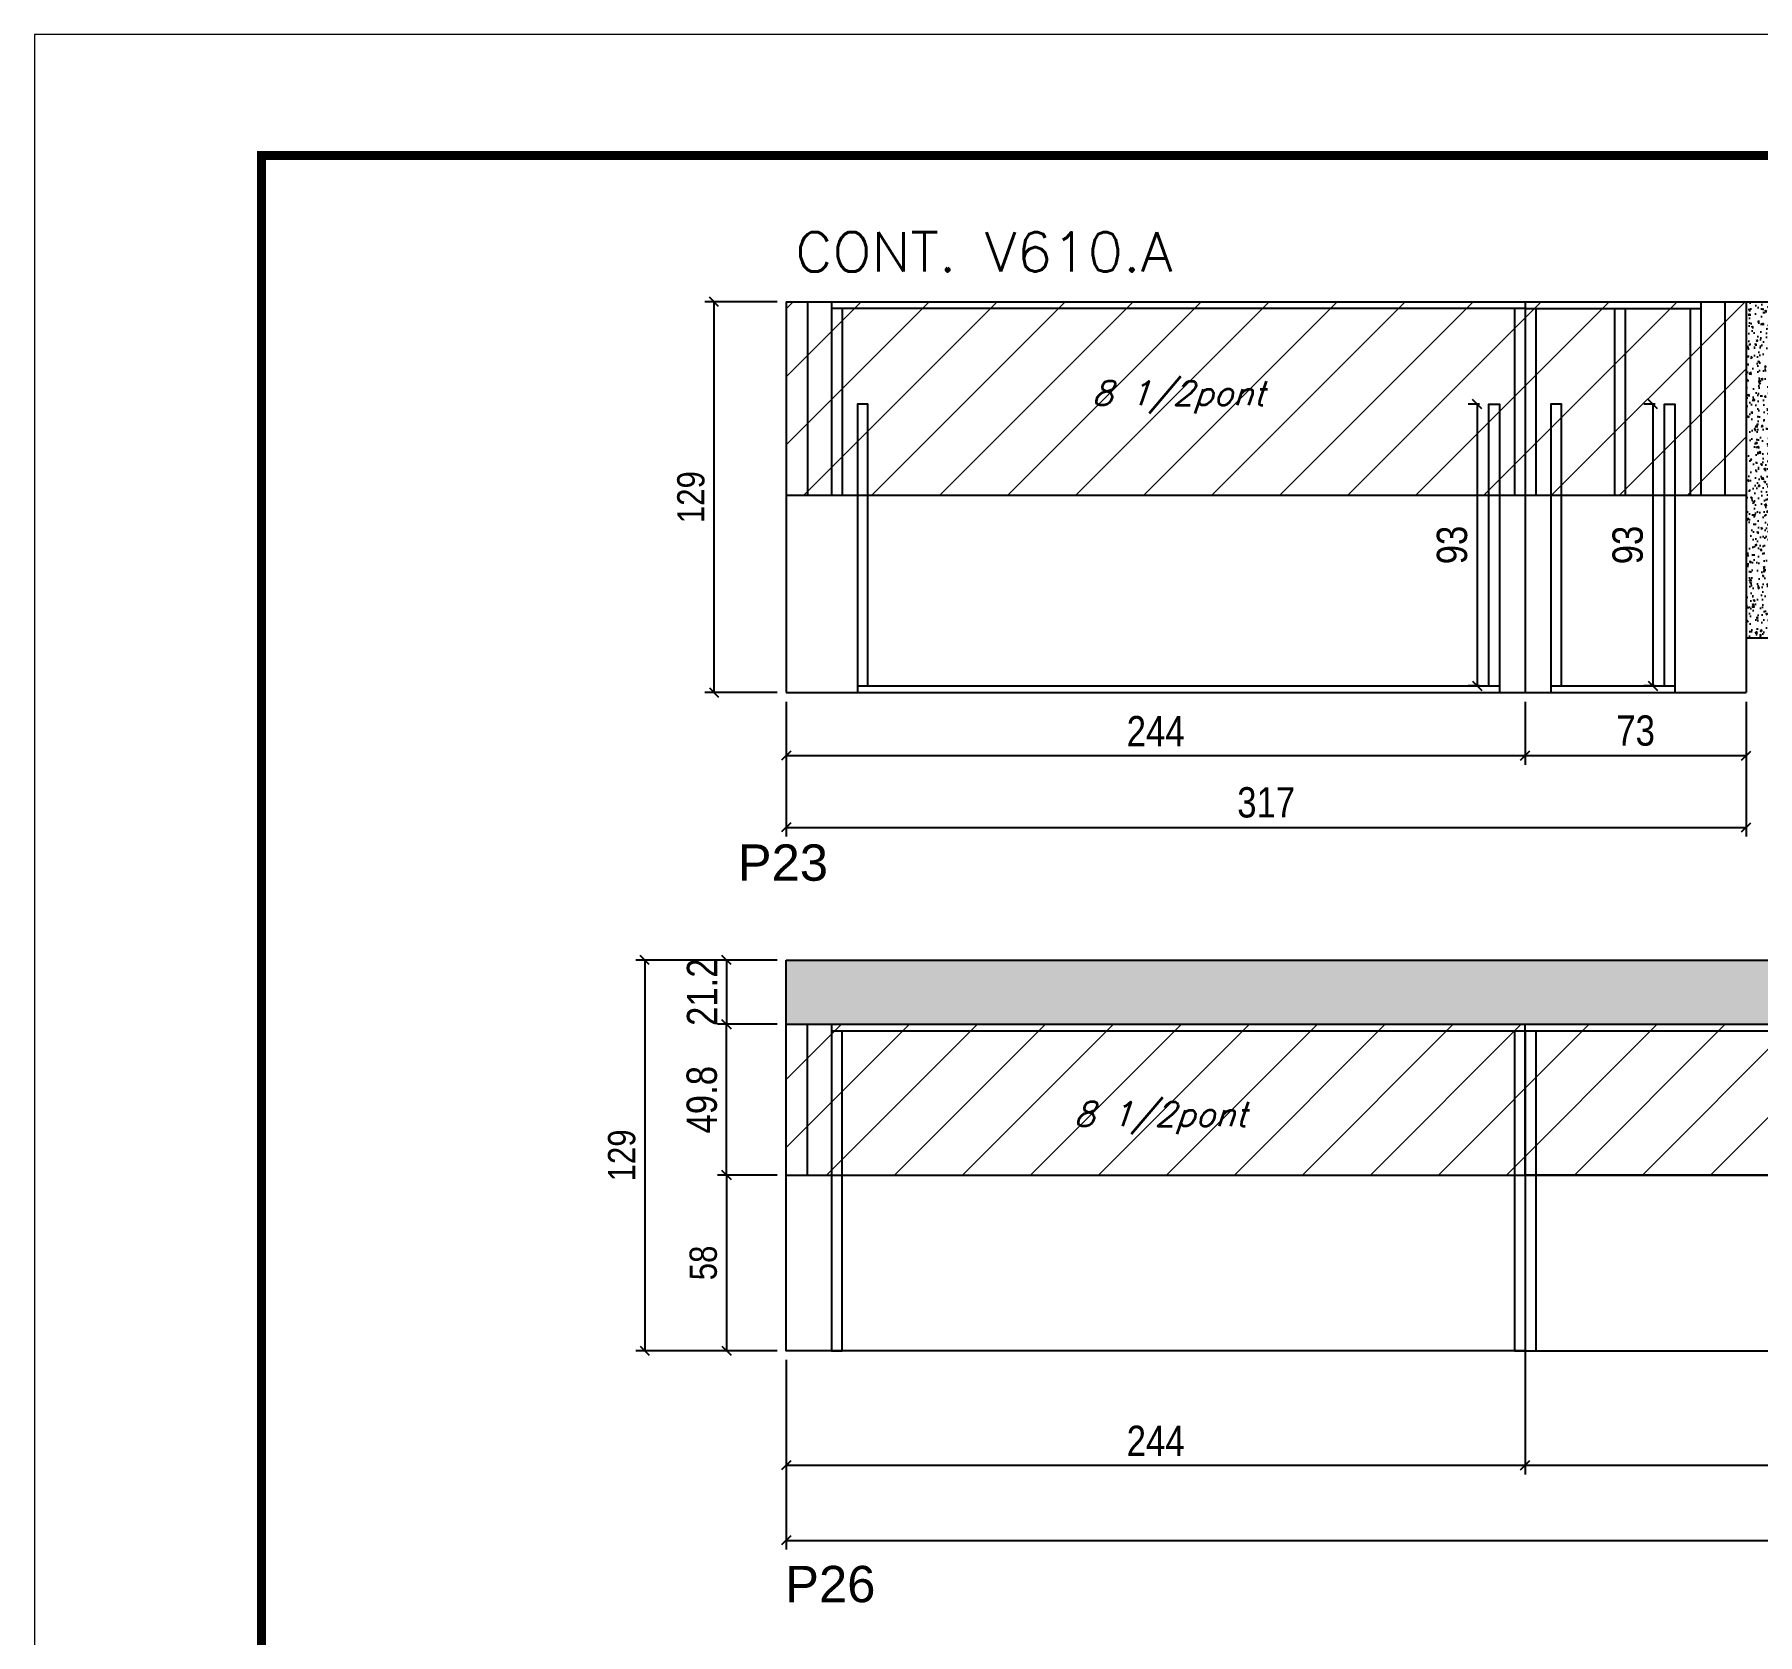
# Model space of a CAD drawing. Extents: x -20960 to -5926, y -2106 to 21915.
# Drawn here: x -9023 to -8455, y 16793 to 17321 of the extents above; entities that cross this region are included whole.
import ezdxf

# ---------------------------------------------------------------- set-up
doc = ezdxf.new("R2010")
doc.units = 0
doc.linetypes.add('DASHED', pattern=[0.75, 0.5, -0.25])
for name, color, linetype in [('5', 5, 'Continuous'), ('COTA', 241, 'Continuous'), ('Painéis', 200, 'Continuous'), ('SARR_2.2x7', 40, 'Continuous'), ('SARR_3.5x7', 81, 'Continuous'), ('texto', 7, 'Continuous')]:
    doc.layers.add(name, color=color, linetype=linetype)
for name, color, linetype, lineweight in [('Folhas', 255, 'Continuous', 9), ('Hachura', 251, 'Continuous', 9), ('SARRAFO DE PRESSAO', 251, 'DASHED', 9), ('Texto Seção', 7, 'Continuous', 15)]:
    doc.layers.add(name, color=color, linetype=linetype, lineweight=lineweight)
doc.styles.add('COTA TECNICA', font='techl___.ttf', dxfattribs={"height": 10})
doc.styles.add('COTA TECNICA-50', font='techl___.ttf', dxfattribs={"height": 9})
doc.styles.add('REGUA-120', font='ROMANS.shx', dxfattribs={"height": 15})
doc.styles.add('Romans', font='romans.shx')
doc.styles.get("Standard").update_dxf_attribs({"font": 'arial.ttf'})
doc.dimstyles.new('COTA PAINEL-50', dxfattribs={"dimtxt": 9, "dimasz": 3, "dimexe": 3, "dimexo": 3, "dimgap": 3, "dimtad": 1, "dimdec": 1, "dimzin": 12, "dimdsep": 46, "dimtxsty": 'COTA TECNICA-50', "dimblk1": 'OBLIQUE', "dimblk2": 'OBLIQUE', "dimsah": 1, "dimcen": 0.9, "dimclrd": 4, "dimclre": 4, "dimclrt": 240, "dimadec": 1, "dimazin": 3, "dimtfac": 1, "dimtdec": 1, "dimtmove": 0, "dimatfit": 3, "dimfxl": 1, "dimtolj": 1, "dimtzin": 12, "dimarcsym": 0})
doc.dimstyles.new('PAINEL', dxfattribs={"dimtxt": 10, "dimasz": 3, "dimexe": 3, "dimexo": 3, "dimgap": 3, "dimtad": 1, "dimdec": 1, "dimzin": 12, "dimdsep": 46, "dimtxsty": 'COTA TECNICA', "dimblk1": 'OBLIQUE', "dimblk2": 'OBLIQUE', "dimsah": 1, "dimcen": 0.9, "dimclrd": 4, "dimclre": 4, "dimclrt": 240, "dimadec": 1, "dimazin": 3, "dimtfac": 1, "dimtdec": 1, "dimtmove": 0, "dimatfit": 3, "dimfxl": 1, "dimtolj": 1, "dimtzin": 12, "dimarcsym": 0})
pattern_1 = [(45, (-149303.79, -15984.005), (-11.2253202, 11.2253202), [])]

# ---------------------------------------------------------------- blocks, each defined once
blk = doc.blocks.new('9999999999')
at = {"layer": 'Folhas'}
blk.add_lwpolyline([(98138.98, 34190.21), (99623.98, 34190.21), (99623.98, 35240.21), (98138.98, 35240.21)], close=True, dxfattribs=at)
at = {"layer": 'Folhas', "color": 30, "const_width": 3}
blk.add_lwpolyline([(98213.98, 34230.21), (99583.98, 34230.21), (99583.98, 35200.21), (98213.98, 35200.21)], close=True, dxfattribs=at)
blk = doc.blocks.new('_Oblique')
at = {"color": 0, "linetype": 'ByBlock', "lineweight": -2}
blk.add_line((-0.5, -0.5), (0.5, 0.5), dxfattribs=at)
blk = doc.blocks.new('*D458')
at = {"layer": 'COTA', "color": 4, "linetype": 'ByBlock', "lineweight": -2, "transparency": 16777216}
for p, q in [((-8775.27, 17100.78), (-8775.27, 17079.96)), ((-8531.27, 17100.78), (-8531.27, 17079.96)), ((-8775.27, 17082.96), (-8531.27, 17082.96))]:
    blk.add_line(p, q, dxfattribs=at)
at = {"layer": 'Defpoints', "color": 0, "linetype": 'ByBlock', "transparency": 16777216}
for p in [(-8775.27, 17103.78), (-8531.27, 17103.78), (-8531.27, 17082.96)]:
    blk.add_point(p, dxfattribs=at)
at = {"layer": 'COTA', "color": 4, "linetype": 'ByBlock', "lineweight": -2, "transparency": 16777216, "xscale": 3, "yscale": 3, "zscale": 3, "rotation": 180}
blk.add_blockref('_Oblique', (-8775.27, 17082.96), dxfattribs=at)
at = {"layer": 'COTA', "color": 4, "linetype": 'ByBlock', "lineweight": -2, "transparency": 16777216, "xscale": 3, "yscale": 3, "zscale": 3}
blk.add_blockref('_Oblique', (-8531.27, 17082.96), dxfattribs=at)
at = {"layer": 'COTA', "color": 240, "linetype": 'ByBlock', "transparency": 16777216, "insert": (-8653.27, 17091.03), "char_height": 10, "attachment_point": 5, "style": 'COTA TECNICA'}
blk.add_mtext('\\A1;244', dxfattribs=at)
blk = doc.blocks.new('*D459')
at = {"layer": 'COTA', "color": 4, "linetype": 'ByBlock', "lineweight": -2, "transparency": 16777216}
for p, q in [((-8531.27, 17100.78), (-8531.27, 17079.96)), ((-8458.27, 17100.78), (-8458.27, 17079.96)), ((-8531.27, 17082.96), (-8458.27, 17082.96))]:
    blk.add_line(p, q, dxfattribs=at)
at = {"layer": 'Defpoints', "color": 0, "linetype": 'ByBlock', "transparency": 16777216}
for p in [(-8531.27, 17103.78), (-8458.27, 17103.78), (-8458.27, 17082.96)]:
    blk.add_point(p, dxfattribs=at)
at = {"layer": 'COTA', "color": 4, "linetype": 'ByBlock', "lineweight": -2, "transparency": 16777216, "xscale": 3, "yscale": 3, "zscale": 3, "rotation": 180}
blk.add_blockref('_Oblique', (-8531.27, 17082.96), dxfattribs=at)
at = {"layer": 'COTA', "color": 4, "linetype": 'ByBlock', "lineweight": -2, "transparency": 16777216, "xscale": 3, "yscale": 3, "zscale": 3}
blk.add_blockref('_Oblique', (-8458.27, 17082.96), dxfattribs=at)
at = {"layer": 'COTA', "color": 240, "linetype": 'ByBlock', "transparency": 16777216, "insert": (-8494.77, 17091.18), "char_height": 10, "attachment_point": 5, "style": 'COTA TECNICA'}
blk.add_mtext('\\A1;73', dxfattribs=at)
blk = doc.blocks.new('*D465')
at = {"layer": 'COTA', "color": 4, "linetype": 'ByBlock', "lineweight": -2, "transparency": 16777216}
for p, q in [((-8458.27, 17100.78), (-8458.27, 17056.25)), ((-8775.27, 17080.78), (-8775.27, 17056.25)), ((-8775.27, 17059.25), (-8458.27, 17059.25))]:
    blk.add_line(p, q, dxfattribs=at)
at = {"layer": 'Defpoints', "color": 0, "linetype": 'ByBlock', "transparency": 16777216}
for p in [(-8458.27, 17103.78), (-8775.27, 17083.78), (-8458.27, 17059.25)]:
    blk.add_point(p, dxfattribs=at)
at = {"layer": 'COTA', "color": 4, "linetype": 'ByBlock', "lineweight": -2, "transparency": 16777216, "xscale": 3, "yscale": 3, "zscale": 3, "rotation": 180}
blk.add_blockref('_Oblique', (-8775.27, 17059.25), dxfattribs=at)
at = {"layer": 'COTA', "color": 4, "linetype": 'ByBlock', "lineweight": -2, "transparency": 16777216, "xscale": 3, "yscale": 3, "zscale": 3}
blk.add_blockref('_Oblique', (-8458.27, 17059.25), dxfattribs=at)
at = {"layer": 'COTA', "color": 240, "linetype": 'ByBlock', "transparency": 16777216, "insert": (-8616.77, 17067.47), "char_height": 10, "attachment_point": 5, "style": 'COTA TECNICA'}
blk.add_mtext('\\A1;317', dxfattribs=at)
blk = doc.blocks.new('*D537')
at = {"layer": 'COTA', "color": 4, "lineweight": -2, "ltscale": 25, "transparency": 16777216}
for p, q in [((-8546.27, 17199.01), (-8550.1, 17199.01)), ((-8547.1, 17199.01), (-8547.1, 17106.01)), ((-8546.27, 17106.01), (-8550.1, 17106.01))]:
    blk.add_line(p, q, dxfattribs=at)
at = {"layer": 'Defpoints', "color": 0, "ltscale": 25, "transparency": 16777216}
for p in [(-8543.27, 17199.01), (-8547.1, 17106.01), (-8543.27, 17106.01)]:
    blk.add_point(p, dxfattribs=at)
at = {"layer": 'COTA', "color": 4, "lineweight": -2, "ltscale": 25, "transparency": 16777216, "xscale": 3, "yscale": 3, "zscale": 3}
for p, rotation in [((-8547.1, 17199.01), 90), ((-8547.1, 17106.01), 270)]:
    blk.add_blockref('_Oblique', p, dxfattribs=dict(at, rotation=rotation))
at = {"layer": 'COTA', "color": 240, "ltscale": 25, "transparency": 16777216, "insert": (-8555.35, 17152.51), "char_height": 10, "attachment_point": 5, "rotation": 90, "style": 'COTA TECNICA'}
blk.add_mtext('\\A1;93', dxfattribs=at)
blk = doc.blocks.new('*D538')
at = {"layer": 'COTA', "color": 4, "lineweight": -2, "ltscale": 25, "transparency": 16777216}
for p, q in [((-8488.27, 17199.01), (-8492.1, 17199.01)), ((-8489.1, 17199.01), (-8489.1, 17106.01)), ((-8488.27, 17106.01), (-8492.1, 17106.01))]:
    blk.add_line(p, q, dxfattribs=at)
at = {"layer": 'Defpoints', "color": 0, "ltscale": 25, "transparency": 16777216}
for p in [(-8485.27, 17199.01), (-8489.1, 17106.01), (-8485.27, 17106.01)]:
    blk.add_point(p, dxfattribs=at)
at = {"layer": 'COTA', "color": 4, "lineweight": -2, "ltscale": 25, "transparency": 16777216, "xscale": 3, "yscale": 3, "zscale": 3}
for p, rotation in [((-8489.1, 17199.01), 90), ((-8489.1, 17106.01), 270)]:
    blk.add_blockref('_Oblique', p, dxfattribs=dict(at, rotation=rotation))
at = {"layer": 'COTA', "color": 240, "ltscale": 25, "transparency": 16777216, "insert": (-8497.35, 17152.51), "char_height": 10, "attachment_point": 5, "rotation": 90, "style": 'COTA TECNICA'}
blk.add_mtext('\\A1;93', dxfattribs=at)
blk = doc.blocks.new('*D543')
at = {"layer": 'COTA', "color": 4, "lineweight": -2, "ltscale": 25, "transparency": 16777216}
for p, q in [((-8531.27, 16941.45), (-8531.27, 16845.63)), ((-8775.27, 16883.45), (-8775.27, 16845.63)), ((-8775.27, 16848.63), (-8531.27, 16848.63))]:
    blk.add_line(p, q, dxfattribs=at)
at = {"layer": 'Defpoints', "color": 0, "ltscale": 25, "transparency": 16777216}
for p in [(-8531.27, 16944.45), (-8775.27, 16886.45), (-8531.27, 16848.63)]:
    blk.add_point(p, dxfattribs=at)
at = {"layer": 'COTA', "color": 4, "lineweight": -2, "ltscale": 25, "transparency": 16777216, "xscale": 3, "yscale": 3, "zscale": 3, "rotation": 180}
blk.add_blockref('_Oblique', (-8775.27, 16848.63), dxfattribs=at)
at = {"layer": 'COTA', "color": 4, "lineweight": -2, "ltscale": 25, "transparency": 16777216, "xscale": 3, "yscale": 3, "zscale": 3}
blk.add_blockref('_Oblique', (-8531.27, 16848.63), dxfattribs=at)
at = {"layer": 'COTA', "color": 240, "ltscale": 25, "transparency": 16777216, "insert": (-8653.27, 16856.71), "char_height": 10, "attachment_point": 5, "style": 'COTA TECNICA'}
blk.add_mtext('\\A1;244', dxfattribs=at)
blk = doc.blocks.new('*D468')
at = {"layer": 'COTA', "color": 4, "lineweight": -2, "ltscale": 25, "transparency": 16777216}
for p, q in [((-8531.27, 16883.45), (-8531.27, 16845.63)), ((-8287.27, 16883.45), (-8287.27, 16845.63)), ((-8531.27, 16848.63), (-8287.27, 16848.63))]:
    blk.add_line(p, q, dxfattribs=at)
at = {"layer": 'Defpoints', "color": 0, "ltscale": 25, "transparency": 16777216}
for p in [(-8531.27, 16886.45), (-8287.27, 16886.45), (-8287.27, 16848.63)]:
    blk.add_point(p, dxfattribs=at)
at = {"layer": 'COTA', "color": 4, "lineweight": -2, "ltscale": 25, "transparency": 16777216, "xscale": 3, "yscale": 3, "zscale": 3, "rotation": 180}
blk.add_blockref('_Oblique', (-8531.27, 16848.63), dxfattribs=at)
at = {"layer": 'COTA', "color": 4, "lineweight": -2, "ltscale": 25, "transparency": 16777216, "xscale": 3, "yscale": 3, "zscale": 3}
blk.add_blockref('_Oblique', (-8287.27, 16848.63), dxfattribs=at)
at = {"layer": 'COTA', "color": 240, "ltscale": 25, "transparency": 16777216, "insert": (-8409.27, 16856.71), "char_height": 10, "attachment_point": 5, "style": 'COTA TECNICA'}
blk.add_mtext('\\A1;244', dxfattribs=at)
blk = doc.blocks.new('*D546')
at = {"layer": 'COTA', "color": 4, "lineweight": -2, "ltscale": 25, "transparency": 16777216}
for p, q in [((-8778.27, 16994.25), (-8797.99, 16994.25)), ((-8794.99, 16944.45), (-8794.99, 16994.25)), ((-8778.27, 16944.45), (-8797.99, 16944.45))]:
    blk.add_line(p, q, dxfattribs=at)
at = {"layer": 'Defpoints', "color": 0, "ltscale": 25, "transparency": 16777216}
for p in [(-8794.99, 16994.25), (-8775.27, 16994.25), (-8775.27, 16944.45)]:
    blk.add_point(p, dxfattribs=at)
at = {"layer": 'COTA', "color": 4, "lineweight": -2, "ltscale": 25, "transparency": 16777216, "xscale": 3, "yscale": 3, "zscale": 3}
for p, rotation in [((-8794.99, 16994.25), 90), ((-8794.99, 16944.45), 270)]:
    blk.add_blockref('_Oblique', p, dxfattribs=dict(at, rotation=rotation))
at = {"layer": 'COTA', "color": 240, "ltscale": 25, "transparency": 16777216, "insert": (-8803.09, 16969.35), "char_height": 10, "attachment_point": 5, "rotation": 90, "style": 'COTA TECNICA'}
blk.add_mtext('\\A1;49.8', dxfattribs=at)
blk = doc.blocks.new('*D473')
at = {"layer": 'COTA', "color": 4, "lineweight": -2, "ltscale": 25, "transparency": 16777216}
for p, q in [((-8778.27, 17015.45), (-8797.99, 17015.45)), ((-8794.99, 17015.45), (-8794.99, 16994.25)), ((-8778.27, 16994.25), (-8797.99, 16994.25))]:
    blk.add_line(p, q, dxfattribs=at)
at = {"layer": 'Defpoints', "color": 0, "ltscale": 25, "transparency": 16777216}
for p in [(-8775.27, 17015.45), (-8794.99, 16994.25), (-8775.27, 16994.25)]:
    blk.add_point(p, dxfattribs=at)
at = {"layer": 'COTA', "color": 4, "lineweight": -2, "ltscale": 25, "transparency": 16777216, "xscale": 3, "yscale": 3, "zscale": 3}
for p, rotation in [((-8794.99, 17015.45), 90), ((-8794.99, 16994.25), 270)]:
    blk.add_blockref('_Oblique', p, dxfattribs=dict(at, rotation=rotation))
at = {"layer": 'COTA', "color": 240, "ltscale": 25, "transparency": 16777216, "insert": (-8803.05, 17004.85), "char_height": 10, "attachment_point": 5, "rotation": 90, "style": 'COTA TECNICA'}
blk.add_mtext('\\A1;21.2', dxfattribs=at)
blk = doc.blocks.new('*D474')
at = {"layer": 'COTA', "color": 4, "lineweight": -2, "ltscale": 25, "transparency": 16777216}
for p, q in [((-8775.27, 16883.45), (-8775.27, 16820.82)), ((-8054.77, 16883.45), (-8054.77, 16820.82)), ((-8775.27, 16823.82), (-8054.77, 16823.82))]:
    blk.add_line(p, q, dxfattribs=at)
at = {"layer": 'Defpoints', "color": 0, "ltscale": 25, "transparency": 16777216}
for p in [(-8775.27, 16886.45), (-8054.77, 16886.45), (-8054.77, 16823.82)]:
    blk.add_point(p, dxfattribs=at)
at = {"layer": 'COTA', "color": 4, "lineweight": -2, "ltscale": 25, "transparency": 16777216, "xscale": 3, "yscale": 3, "zscale": 3, "rotation": 180}
blk.add_blockref('_Oblique', (-8775.27, 16823.82), dxfattribs=at)
at = {"layer": 'COTA', "color": 4, "lineweight": -2, "ltscale": 25, "transparency": 16777216, "xscale": 3, "yscale": 3, "zscale": 3}
blk.add_blockref('_Oblique', (-8054.77, 16823.82), dxfattribs=at)
at = {"layer": 'COTA', "color": 240, "ltscale": 25, "transparency": 16777216, "insert": (-8415.02, 16831.93), "char_height": 10, "attachment_point": 5, "style": 'COTA TECNICA'}
blk.add_mtext('\\A1;720.5', dxfattribs=at)
blk = doc.blocks.new('*D489')
at = {"layer": 'COTA', "color": 4, "lineweight": -2, "transparency": 16777216}
for p, q in [((-8778.27, 17232.81), (-8802.12, 17232.81)), ((-8799.12, 17232.81), (-8799.12, 17103.81)), ((-8778.27, 17103.81), (-8802.12, 17103.81))]:
    blk.add_line(p, q, dxfattribs=at)
at = {"layer": 'Defpoints', "color": 0, "transparency": 16777216}
for p in [(-8775.27, 17232.81), (-8799.12, 17103.81), (-8775.27, 17103.81)]:
    blk.add_point(p, dxfattribs=at)
at = {"layer": 'COTA', "color": 4, "lineweight": -2, "transparency": 16777216, "xscale": 3, "yscale": 3, "zscale": 3}
for p, rotation in [((-8799.12, 17232.81), 90), ((-8799.12, 17103.81), 270)]:
    blk.add_blockref('_Oblique', p, dxfattribs=dict(at, rotation=rotation))
at = {"layer": 'COTA', "color": 240, "transparency": 16777216, "insert": (-8806.7, 17168.31), "char_height": 9, "attachment_point": 5, "rotation": 90, "style": 'COTA TECNICA-50'}
blk.add_mtext('\\A1;129', dxfattribs=at)
blk = doc.blocks.new('*D490')
at = {"layer": 'COTA', "color": 4, "lineweight": -2, "transparency": 16777216}
for p, q in [((-8778.27, 17015.45), (-8824.96, 17015.45)), ((-8821.96, 17015.45), (-8821.96, 16886.45)), ((-8778.27, 16886.45), (-8824.96, 16886.45))]:
    blk.add_line(p, q, dxfattribs=at)
at = {"layer": 'Defpoints', "color": 0, "transparency": 16777216}
for p in [(-8775.27, 17015.45), (-8821.96, 16886.45), (-8775.27, 16886.45)]:
    blk.add_point(p, dxfattribs=at)
at = {"layer": 'COTA', "color": 4, "lineweight": -2, "transparency": 16777216, "xscale": 3, "yscale": 3, "zscale": 3}
for p, rotation in [((-8821.96, 17015.45), 90), ((-8821.96, 16886.45), 270)]:
    blk.add_blockref('_Oblique', p, dxfattribs=dict(at, rotation=rotation))
at = {"layer": 'COTA', "color": 240, "transparency": 16777216, "insert": (-8829.54, 16950.95), "char_height": 9, "attachment_point": 5, "rotation": 90, "style": 'COTA TECNICA-50'}
blk.add_mtext('\\A1;129', dxfattribs=at)
blk = doc.blocks.new('*D575')
at = {"layer": 'COTA', "color": 4, "lineweight": -2, "transparency": 16777216}
for p, q in [((-8778.27, 16944.45), (-8797.99, 16944.45)), ((-8794.99, 16944.45), (-8794.99, 16886.45)), ((-8778.27, 16886.45), (-8797.99, 16886.45))]:
    blk.add_line(p, q, dxfattribs=at)
at = {"layer": 'Defpoints', "color": 0, "transparency": 16777216}
for p in [(-8775.27, 16944.45), (-8794.99, 16886.45), (-8775.27, 16886.45)]:
    blk.add_point(p, dxfattribs=at)
at = {"layer": 'COTA', "color": 4, "lineweight": -2, "transparency": 16777216, "xscale": 3, "yscale": 3, "zscale": 3}
for p, rotation in [((-8794.99, 16944.45), 90), ((-8794.99, 16886.45), 270)]:
    blk.add_blockref('_Oblique', p, dxfattribs=dict(at, rotation=rotation))
at = {"layer": 'COTA', "color": 240, "transparency": 16777216, "insert": (-8802.61, 16915.45), "char_height": 9, "attachment_point": 5, "rotation": 90, "style": 'COTA TECNICA-50'}
blk.add_mtext('\\A1;58', dxfattribs=at)

msp = doc.modelspace()

# ---------------------------------------------------------------- hatches: boundary and pattern name
at = {"layer": 'COTA', "linetype": 'ByBlock'}
h = msp.add_hatch(dxfattribs=at)
h.set_pattern_fill('AR-CONC', color=256, scale=0.03)
h.set_pattern_definition([(50, (-149303.7897, -15984.005), (5.46554007, -0.47817257), [0.5715, -6.2865]), (355, (-149303.7897, -15984.005), (-1.05730264, 5.73170536), [0.4572, -5.02921753]), (100.4514447, (-149303.334, -15984.045), (4.40823741, 5.25353256), [0.48570026, -5.34270734]), (46.1842, (-149303.79, -15982.481), (8.13237123, -1.26126984), [0.85725, -9.42975]), (96.6355576, (-149303.112, -15982.586), (7.122124, 7.42278374), [0.7285507, -8.01406824]), (351.184151, (-149303.79, -15982.481), (7.122124, 7.42278374), [0.685799, -7.54379196]), (21, (-149303.0277, -15982.862), (4.54843174, -3.06795595), [0.5715, -6.2865]), (326, (-149303.0277, -15982.862), (1.85406085, 5.52563898), [0.4572, -5.0292]), (71.451445, (-149302.6487, -15983.118), (6.40249258, 2.45768307), [0.48570026, -5.34269813]), (37.5, (-149303.7897, -15984.0052), (0.092658098, 2.536651166), [0, -4.96824, 0, -5.1054, 0, -5.04825]), (7.5, (-149303.7897, -15984.0052), (2.004589875, 3.005417245), [0, -2.91084, 0, -4.85394, 0, -1.92405]), (327.5, (-149305.489, -15984.0052), (4.067717855, -0.17186232), [0, -1.905, 0, -5.9436, 0, -7.8867]), (317.5, (-149306.251, -15984.005), (4.44387544, 0.76279473), [0, -2.4765, 0, -3.94716, 0, -5.6007])])
h.paths.add_polyline_path([(-8458.27, 17121.81), (-8428.27, 17121.81), (-8428.27, 17232.81), (-8458.27, 17232.81)])
h = msp.add_hatch(dxfattribs=at)
h.set_pattern_fill('AR-CONC', color=256, scale=0.03)
h.set_pattern_definition([(50, (-149207.134, -7023.904), (5.46554007, -0.47817257), [0.5715, -6.2865]), (355, (-149207.134, -7023.904), (-1.05730264, 5.73170536), [0.4572, -5.02921753]), (100.4514447, (-149206.6783, -7023.944), (4.40823741, 5.25353256), [0.48570026, -5.34270734]), (46.1842, (-149207.134, -7022.38), (8.13237123, -1.26126984), [0.85725, -9.42975]), (96.6355576, (-149206.456, -7022.485), (7.122124, 7.42278374), [0.7285507, -8.01406824]), (351.184151, (-149207.134, -7022.38), (7.122124, 7.42278374), [0.685799, -7.54379196]), (21, (-149206.372, -7022.761), (4.54843174, -3.06795595), [0.5715, -6.2865]), (326, (-149206.372, -7022.761), (1.85406085, 5.52563898), [0.4572, -5.0292]), (71.451445, (-149205.993, -7023.017), (6.40249258, 2.45768307), [0.48570026, -5.34269813]), (37.5, (-149207.1338, -7023.9042), (0.092658098, 2.536651166), [0, -4.96824, 0, -5.1054, 0, -5.04825]), (7.5, (-149207.1338, -7023.9042), (2.004589875, 3.005417245), [0, -2.91084, 0, -4.85394, 0, -1.92405]), (327.5, (-149208.833, -7023.9042), (4.067717855, -0.17186232), [0, -1.905, 0, -5.9436, 0, -7.8867]), (317.5, (-149209.595, -7023.9042), (4.44387544, 0.76279473), [0, -2.4765, 0, -3.94716, 0, -5.6007])])
h.paths.add_polyline_path([(-8035.77, 17015.45), (-8775.27, 17015.45), (-8775.27, 16994.25), (-8189.27, 16994.25), (-8189.27, 16973.45), (-8054.77, 16973.45), (-8054.77, 16886.45), (-8035.77, 16886.45)])
at = {"layer": 'Hachura', "ltscale": 25}
h = msp.add_hatch(dxfattribs=at)
h.set_pattern_fill('ANSI31', color=256, scale=5)
h.set_pattern_definition(pattern_1)
h.paths.add_polyline_path([(-8531.27, 17168.81), (-8531.27, 17232.81), (-8775.27, 17232.81), (-8775.27, 17168.81)])
h = msp.add_hatch(dxfattribs=at)
h.set_pattern_fill('ANSI31', color=256, scale=5)
h.set_pattern_definition(pattern_1)
h.paths.add_polyline_path([(-8531.27, 17232.81), (-8531.27, 17168.81), (-8458.27, 17168.81), (-8458.27, 17232.81)])
h = msp.add_hatch(dxfattribs=at)
h.set_pattern_fill('ANSI31', color=256, scale=5)
h.set_pattern_definition([(45, (-149547.79, -16235.494), (-11.2253202, 11.2253202), [])])
h.paths.add_polyline_path([(-8054.77, 16973.45), (-8188.77, 16973.45), (-8188.77, 16994.25), (-8775.27, 16994.25), (-8775.27, 16944.45), (-8054.77, 16944.45)])

# ---------------------------------------------------------------- linework, layer by layer
at = {"layer": 'COTA', "linetype": 'ByBlock'}
for p, q in [((-8458.27, 17232.81), (-8428.27, 17232.81)), ((-8458.27, 17121.81), (-8428.27, 17121.81)), ((-8775.27, 17015.45), (-8188.77, 17015.45)), ((-8775.27, 16994.25), (-8775.27, 17015.45))]:
    msp.add_line(p, q, dxfattribs=at)
at = {"layer": 'Painéis'}
for p, q in [((-8775.27, 17232.81), (-8531.27, 17232.81)), ((-8775.27, 17232.81), (-8775.27, 17103.81)), ((-8531.27, 17232.81), (-8458.27, 17232.81)), ((-8531.27, 17232.81), (-8531.27, 17168.81)), ((-8531.27, 17232.81), (-8531.27, 17103.81)), ((-8458.27, 17232.81), (-8458.27, 17103.81)), ((-8458.27, 17168.81), (-8775.27, 17168.81)), ((-8775.27, 17103.81), (-8458.27, 17103.81)), ((-8775.27, 16994.25), (-8188.77, 16994.25)), ((-8775.27, 16944.45), (-8188.77, 16944.45))]:
    msp.add_line(p, q, dxfattribs=at)
at = {"layer": 'Painéis', "ltscale": 25}
for p, q in [((-8775.27, 16944.45), (-8775.27, 16994.25)), ((-8531.27, 16944.45), (-8531.27, 16994.25))]:
    msp.add_line(p, q, dxfattribs=at)
for points in [[(-8775.27, 16944.45), (-8531.27, 16944.45), (-8531.27, 16886.45), (-8775.27, 16886.45)], [(-8531.27, 16886.45), (-8287.27, 16886.45), (-8287.27, 16944.45), (-8531.27, 16944.45)]]:
    msp.add_lwpolyline(points, close=True, dxfattribs=at)
at = {"layer": 'SARR_2.2x7', "linetype": 'Continuous', "ltscale": 50}
for p, q in [((-8768.27, 17232.81), (-8768.27, 17168.81)), ((-8531.27, 17230.61), (-8760.27, 17230.61)), ((-8531.27, 17230.61), (-8473.27, 17230.61)), ((-8465.27, 17232.81), (-8465.27, 17168.81)), ((-8751.77, 17106.01), (-8539.77, 17106.01)), ((-8522.77, 17106.01), (-8481.77, 17106.01))]:
    msp.add_line(p, q, dxfattribs=at)
at = {"layer": 'SARR_2.2x7', "linetype": 'Continuous'}
for p, q in [((-8768.27, 16944.45), (-8768.27, 16994.25)), ((-8760.27, 16992.05), (-8531.27, 16992.05)), ((-8531.27, 16992.05), (-8287.27, 16992.05))]:
    msp.add_line(p, q, dxfattribs=at)
at = {"layer": 'SARR_3.5x7'}
for p, q in [((-8760.27, 17232.81), (-8760.27, 17168.81)), ((-8756.77, 17230.61), (-8756.77, 17168.81)), ((-8534.77, 17230.61), (-8534.77, 17168.81)), ((-8527.77, 17230.61), (-8527.77, 17168.81)), ((-8501.77, 17230.61), (-8501.77, 17168.81)), ((-8498.27, 17230.61), (-8498.27, 17168.81)), ((-8476.77, 17230.61), (-8476.77, 17168.81)), ((-8473.27, 17232.81), (-8473.27, 17168.81)), ((-8756.77, 16886.45), (-8756.77, 16992.05)), ((-8534.77, 16992.05), (-8534.77, 16886.45)), ((-8531.27, 16992.05), (-8531.27, 16886.45)), ((-8527.77, 16992.05), (-8527.77, 16886.45)), ((-8534.77, 16886.45), (-8527.77, 16886.45))]:
    msp.add_line(p, q, dxfattribs=at)
for points in [[(-8748.27, 17106.01), (-8748.27, 17199.01), (-8751.77, 17199.01), (-8751.77, 17103.81)], [(-8543.27, 17106.01), (-8543.27, 17199.01), (-8539.77, 17199.01), (-8539.77, 17103.81)], [(-8519.27, 17106.01), (-8519.27, 17199.01), (-8522.77, 17199.01), (-8522.77, 17103.81)], [(-8485.27, 17106.01), (-8485.27, 17199.01), (-8481.77, 17199.01), (-8481.77, 17103.81)], [(-8760.27, 16994.25), (-8760.27, 16886.45), (-8756.77, 16886.45)]]:
    msp.add_lwpolyline(points, dxfattribs=at)

# ---------------------------------------------------------------- block references
at = {"layer": 'SARRAFO DE PRESSAO', "color": 6, "linetype": 'ByBlock'}
msp.add_blockref('9999999999', (-107162.48, -17919.11), dxfattribs=at)

# ---------------------------------------------------------------- texts
at = {"layer": '5', "linetype": 'Continuous'}
for s, p in [('P23', (-8791.27, 17041.65)), ('P26', (-8775.62, 16803.42))]:
    msp.add_text(s, height=12, rotation=0, dxfattribs=at).set_placement(p)
at = {"layer": 'texto', "color": 2, "char_height": 8, "attachment_point": 5, "style": 'Romans'}
for insert in [(-8645.77, 17201.31), (-8651.7, 16963.27)]:
    msp.add_mtext('{\\Q19;\\C256;8 1/2pont}', dxfattribs=dict(at, insert=insert))
at = {"layer": 'Texto Seção', "style": 'REGUA-120', "width": 1.05}
msp.add_text('CONT. V610.A', height=13, dxfattribs=at).set_placement((-8772.26, 17242.77))

# ---------------------------------------------------------------- dimensions: what is measured, and where the dimension line sits
at = {"layer": 'COTA'}
for base, p1, p2, picture, middle in [((-8799.12, 17103.81), (-8775.27, 17232.81), (-8775.27, 17103.81), '*D489', (-8806.7, 17168.31)), ((-8821.96, 16886.45), (-8775.27, 17015.45), (-8775.27, 16886.45), '*D490', (-8829.54, 16950.95)), ((-8794.99, 16886.45), (-8775.27, 16944.45), (-8775.27, 16886.45), '*D575', (-8802.61, 16915.45))]:
    dim = msp.add_linear_dim(base=base, p1=p1, p2=p2, angle=90, dimstyle='COTA PAINEL-50', dxfattribs=at)
    dim.commit()
    dim.dimension.update_dxf_attribs({"geometry": picture, "text_midpoint": middle})
at = {"layer": 'COTA', "ltscale": 25}
for base, p1, p2, picture, middle in [((-8547.1, 17106.01), (-8543.27, 17199.01), (-8543.27, 17106.01), '*D537', (-8555.35, 17152.51)), ((-8489.1, 17106.01), (-8485.27, 17199.01), (-8485.27, 17106.01), '*D538', (-8497.35, 17152.51)), ((-8794.99, 16994.25), (-8775.27, 16944.45), (-8775.27, 16994.25), '*D546', (-8803.09, 16969.35))]:
    dim = msp.add_linear_dim(base=base, p1=p1, p2=p2, angle=90, dimstyle='PAINEL', dxfattribs=at)
    dim.commit()
    dim.dimension.update_dxf_attribs({"geometry": picture, "text_midpoint": middle})
at = {"layer": 'COTA', "linetype": 'ByBlock'}
for base, p1, p2, picture, middle in [((-8531.27, 17082.96), (-8775.27, 17103.78), (-8531.27, 17103.78), '*D458', (-8653.27, 17091.03)), ((-8458.27, 17059.25), (-8775.27, 17083.78), (-8458.27, 17103.78), '*D465', (-8616.77, 17067.47)), ((-8458.27, 17082.96), (-8531.27, 17103.78), (-8458.27, 17103.78), '*D459', (-8494.77, 17091.18))]:
    dim = msp.add_linear_dim(base=base, p1=p1, p2=p2, dimstyle='PAINEL', dxfattribs=at)
    dim.commit()
    dim.dimension.update_dxf_attribs({"geometry": picture, "text_midpoint": middle})
at = {"layer": 'COTA', "ltscale": 25}
dim = msp.add_linear_dim(base=(-8794.99, 16994.25), p1=(-8775.27, 17015.45), p2=(-8775.27, 16994.25), angle=90, dimstyle='PAINEL', dxfattribs=at)
dim.commit()
dim.dimension.update_dxf_attribs({"geometry": '*D473', "text_midpoint": (-8794.99, 17004.85), "dimtype": 160})
for base, p2, picture, middle in [((-8531.27, 16848.63), (-8531.27, 16944.45), '*D543', (-8653.27, 16856.71)), ((-8054.77, 16823.82), (-8054.77, 16886.45), '*D474', (-8415.02, 16831.93))]:
    dim = msp.add_linear_dim(base=base, p1=(-8775.27, 16886.45), p2=p2, dimstyle='PAINEL', dxfattribs=at)
    dim.commit()
    dim.dimension.update_dxf_attribs({"geometry": picture, "text_midpoint": middle})
dim = msp.add_linear_dim(base=(-8287.27, 16848.63), p1=(-8531.27, 16886.45), p2=(-8287.27, 16886.45), dimstyle='PAINEL', override={"dimtmove": 1}, dxfattribs=at)
dim.commit()
dim.dimension.update_dxf_attribs({"geometry": '*D468', "text_midpoint": (-8409.27, 16856.71)})

doc.saveas('drawing.dxf')
